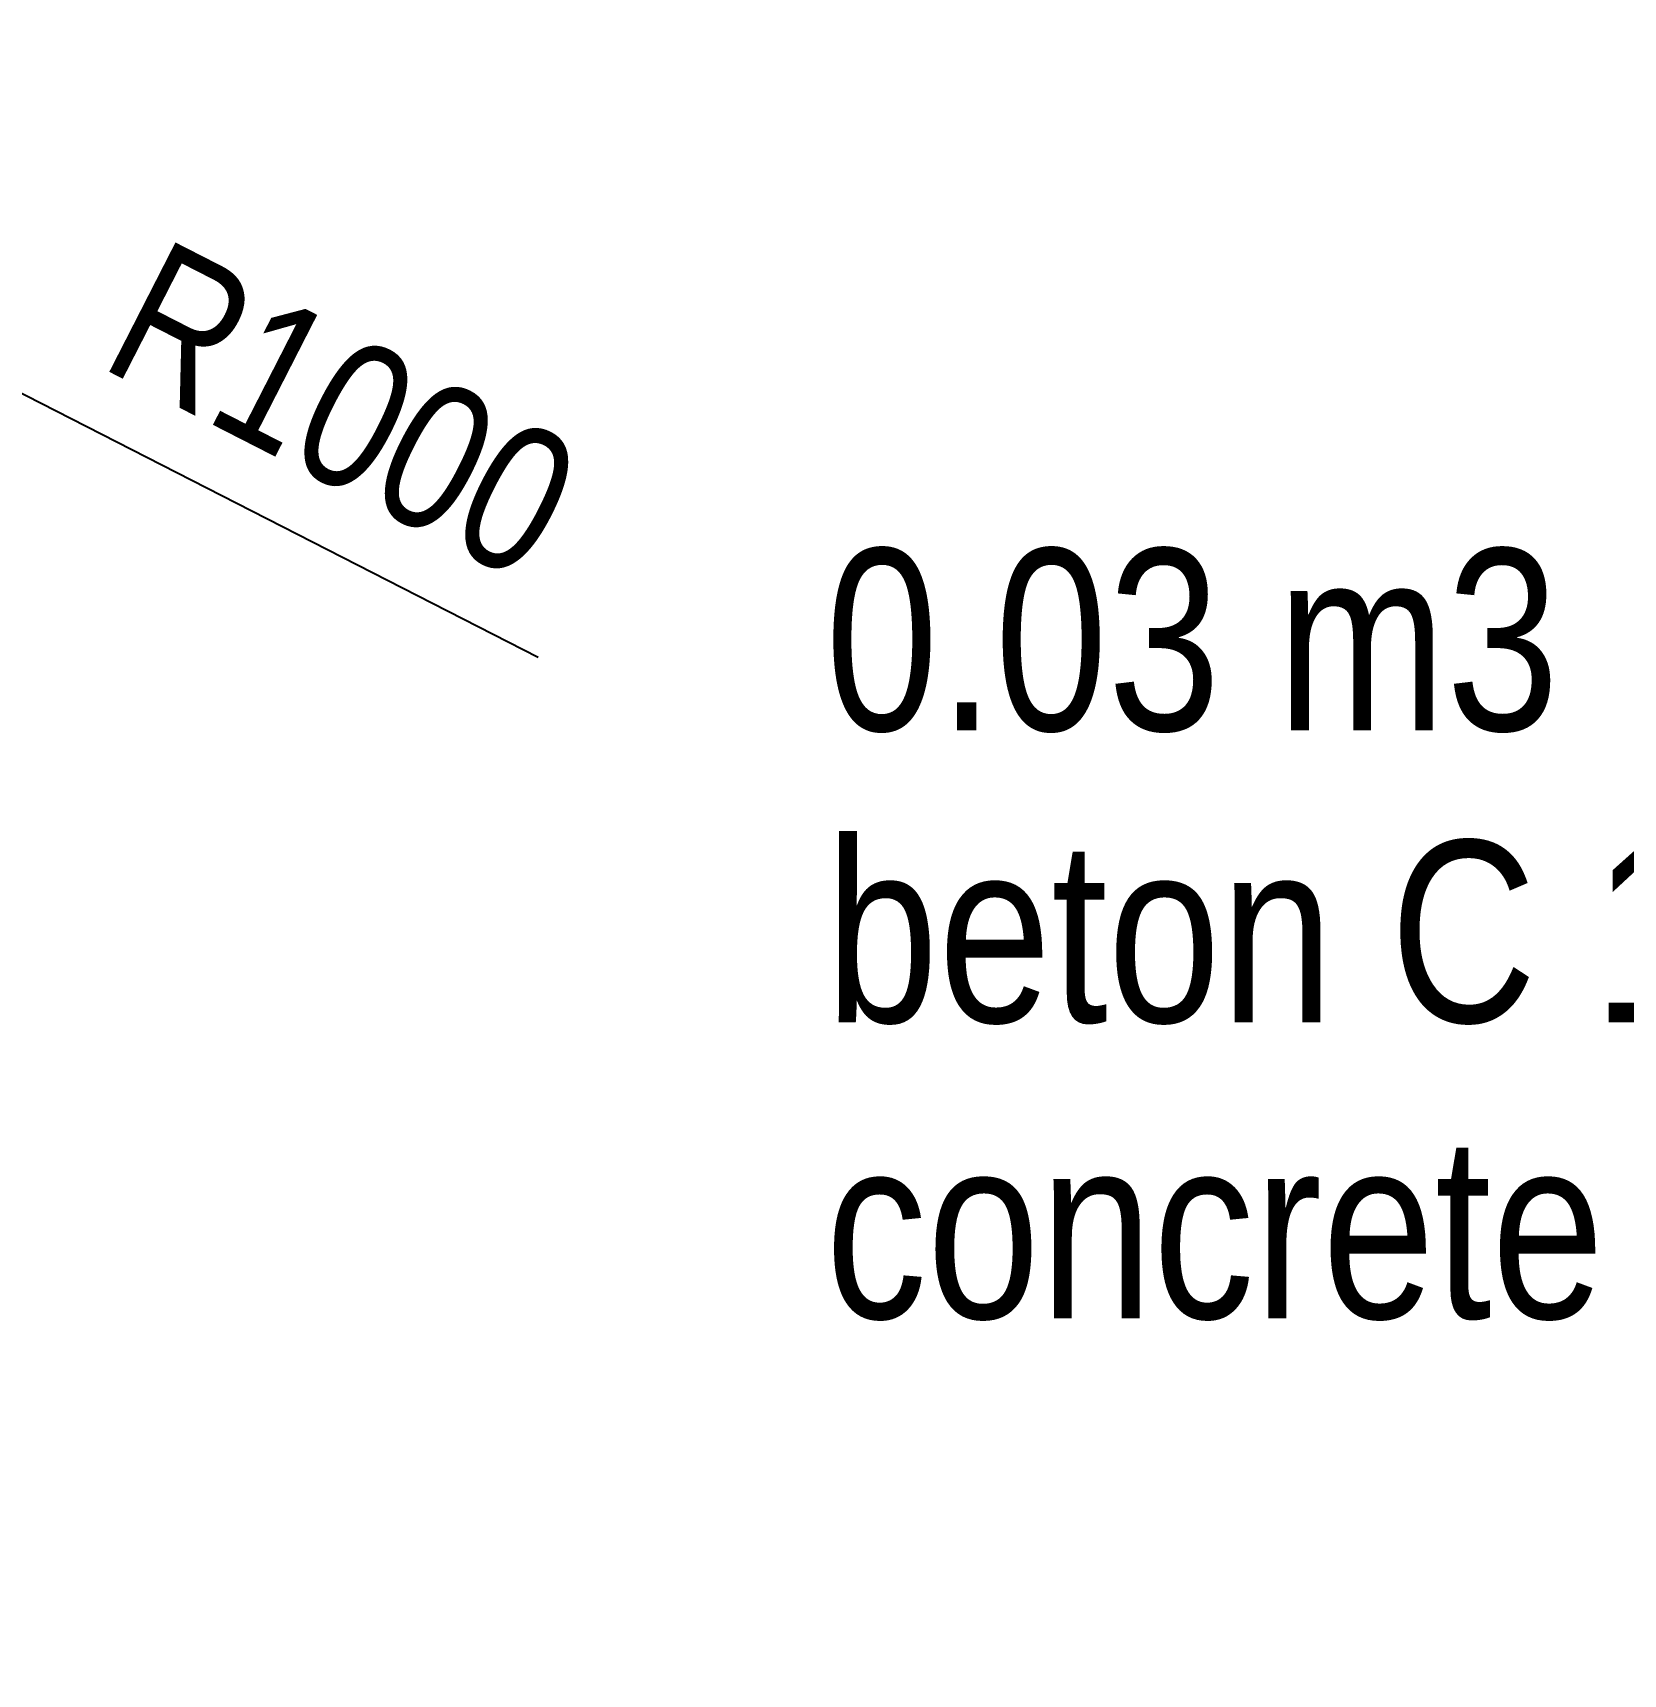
# Model space of a CAD drawing. Header units: millimetres. Extents: x 5064 to 28824, y 3085 to 7285.
# Drawn here: x 7937 to 8287.1, y 5338.1 to 5699.5 of the extents above; entities that cross this region are included whole.
import ezdxf

# ---------------------------------------------------------------- set-up
doc = ezdxf.new("R2010")
doc.units = ezdxf.units.MM
doc.header["$LTSCALE"] = 0.3
doc.styles.add('SEACAD_Arial', font='arial.ttf', dxfattribs={"width": 0.8})
doc.dimstyles.new('ISO-25', dxfattribs={"dimtxt": 1.6, "dimasz": 2, "dimexe": 0.5, "dimexo": 1.5, "dimtad": 1, "dimdec": 0, "dimtxsty": 'SEACAD_Arial', "dimcen": 2, "dimadec": 0, "dimazin": 0, "dimtfac": 1, "dimtdec": 0, "dimtmove": 0, "dimatfit": 3, "dimfxl": 1, "dimarcsym": 0})

# ---------------------------------------------------------------- blocks, each defined once
blk = doc.blocks.new('*D2')
at = {"color": 0, "lineweight": -2, "transparency": 16777216}
for p, q in [((8131.85, 5857.26), (8276.77, 6003.22)), ((8876.47, 5393.68), (8298.11, 5967.94)), ((8766.97, 5226.63), (8911.9, 5372.59))]:
    blk.add_line(p, q, dxfattribs=at)
at = {"color": 0, "transparency": 16777216}
for points in [[(8302.81, 5972.67), (8293.42, 5963.21), (8269.73, 5996.12)], [(8881.17, 5398.41), (8871.77, 5388.95), (8904.85, 5365.49)]]:
    blk.add_solid(points, dxfattribs=at)
at = {"layer": 'Defpoints', "color": 0, "transparency": 16777216}
for p in [(8269.73, 5996.12), (8110.71, 5835.97), (8745.83, 5205.34)]:
    blk.add_point(p, dxfattribs=at)
at = {"color": 0, "transparency": 16777216, "insert": (8607.61, 5701.27), "char_height": 32, "attachment_point": 5, "rotation": 315.2036, "style": 'SEACAD_Arial'}
blk.add_mtext('895', dxfattribs=at)
blk = doc.blocks.new('*D4')
at = {"color": 0, "lineweight": -2, "transparency": 16777216}
blk.add_line((8048.25, 5561.9), (7891.56, 5641.98), dxfattribs=at)
at = {"color": 0, "transparency": 16777216}
blk.add_solid([(7894.6, 5647.92), (7888.53, 5636.04), (7855.95, 5660.19)], dxfattribs=at)
at = {"layer": 'Defpoints', "color": 0, "transparency": 16777216}
for p in [(7855.95, 5660.19), (8745.83, 5205.34)]:
    blk.add_point(p, dxfattribs=at)
at = {"color": 0, "transparency": 16777216, "insert": (8005.33, 5616.22), "char_height": 32, "attachment_point": 5, "rotation": 332.9272, "style": 'SEACAD_Arial'}
blk.add_mtext('R1000', dxfattribs=at)

msp = doc.modelspace()

# ---------------------------------------------------------------- texts
at = {"style": 'SEACAD_Arial', "width": 0.8}
for s, p in [('0.03 m3', (8111.48, 5545.87)), ('beton C 12/15', (8111.48, 5481.61)), ('concrete C 12/15', (8111.48, 5416.44))]:
    msp.add_text(s, height=40, dxfattribs=at).set_placement(p)

# ---------------------------------------------------------------- dimensions: what is measured, and where the dimension line sits
dim = msp.add_aligned_dim(p1=(8745.83, 5205.34), p2=(8110.71, 5835.97), distance=-225.69, dimstyle='ISO-25')
dim.commit()
dim.dimension.update_dxf_attribs({"geometry": '*D2', "text_midpoint": (8607.61, 5701.27)})
dim = msp.add_radius_dim(center=(8745.83, 5205.34), mpoint=(7855.95, 5660.19), dimstyle='ISO-25', override={"dimlfac": 1, "dimrnd": 10})
dim.commit()
dim.dimension.update_dxf_attribs({"geometry": '*D4', "text_midpoint": (7992.21, 5590.54), "dimtype": 132})

doc.saveas('drawing.dxf')
